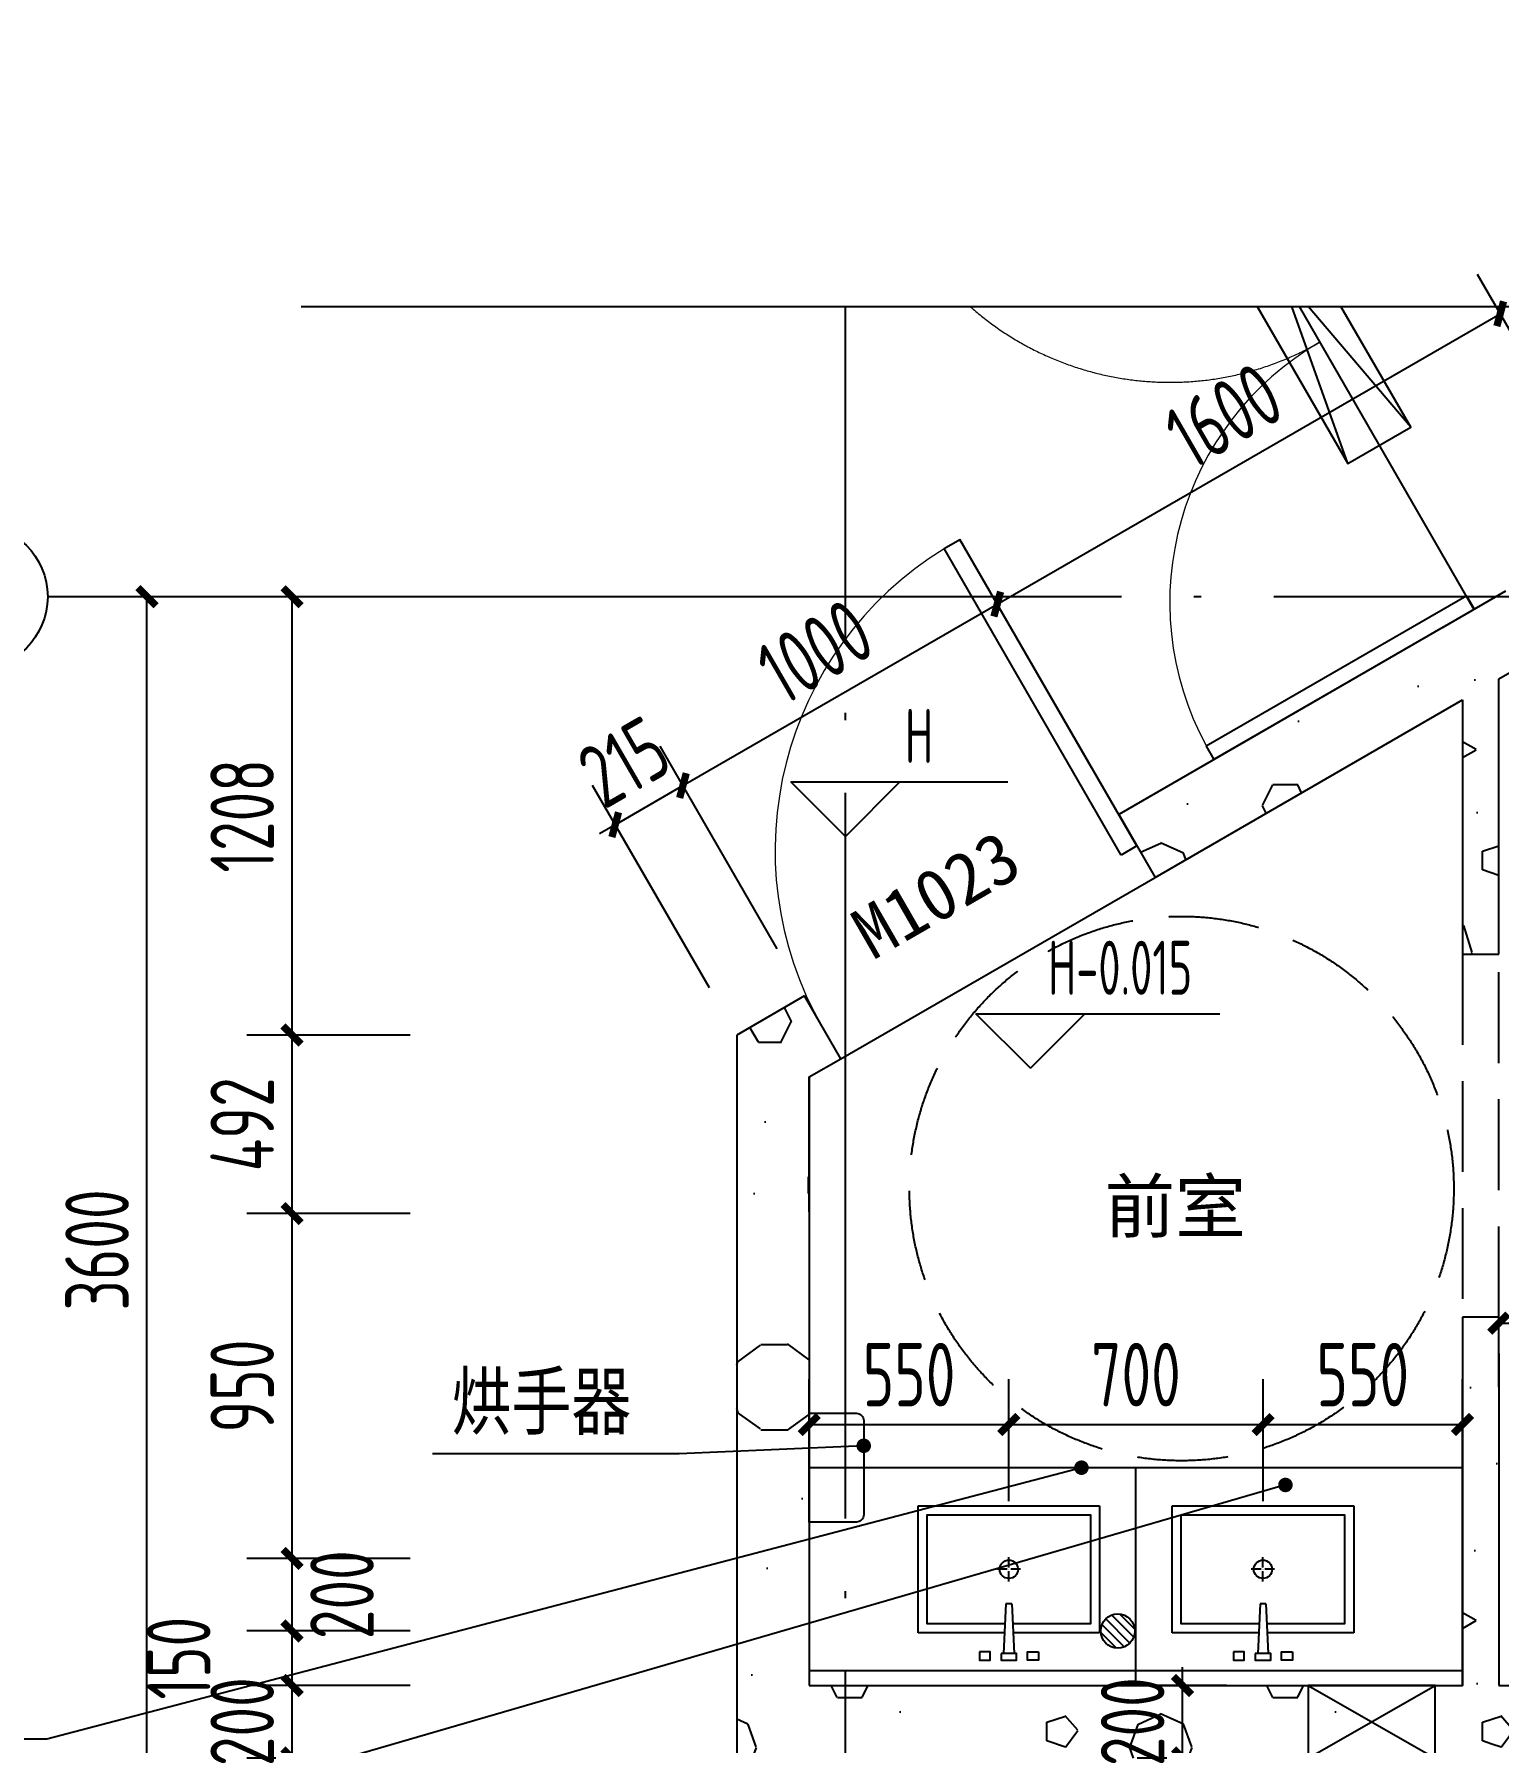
# Model space of a CAD drawing. Extents: x 116425 to 211028, y 11881 to 56060.
# Drawn here: x 190841 to 194876, y 38563 to 43271 of the extents above; entities that cross this region are included whole.
import ezdxf
from ezdxf.xclip import XClip

# ---------------------------------------------------------------- set-up
doc = ezdxf.new("R2010")
doc.units = 0
doc.header["$LTSCALE"] = 1000
doc.header["$MEASUREMENT"] = 0
doc.header["$XCLIPFRAME"] = 0
for name, pattern in [('DASH', [0.35, 0.25, -0.1]), ('X-104 13#平面$0$DASH', [0.35, 0.25, -0.1]), ('X-104 13#平面$0$DOTE', [2.42, 2, -0.2, 0.02, -0.2])]:
    doc.linetypes.add(name, pattern=pattern)
for name, color, linetype in [('01-标注_尺寸', 124, 'Continuous'), ('01-标注_标高', 200, 'Continuous'), ('01-标注_符号', 200, 'Continuous'), ('01-标注_轴线坐标', 132, 'Continuous'), ('02-TEXT_标注', 130, 'Continuous'), ('02-TEXT_门窗', 151, 'Continuous'), ('13#楼幕墙$0$A-C_玻璃幕墙', 140, 'Continuous'), ('13#楼幕墙$0$A-TECH_结构', 21, 'Continuous'), ('13#楼幕墙$0$D-铝板', 181, 'Continuous'), ('X-104 13#平面$0$A-C_窗', 140, 'Continuous'), ('X-104 13#平面$0$A-C_门', 150, 'Continuous'), ('X-104 13#平面$0$A-E_电梯', 171, 'Continuous'), ('X-104 13#平面$0$A-I_卫-洁具', 241, 'Continuous'), ('X-104 13#平面$0$A-I_卫-隔断', 214, 'Continuous'), ('X-104 13#平面$0$A-TECH_暖通', 6, 'Continuous'), ('X-104 13#平面$0$A-TECH_水', 3, 'Continuous'), ('X-104 13#平面$0$A-TECH_结构', 21, 'Continuous'), ('X-104 13#平面$0$A_AXIS-轴线', 36, 'X-104 13#平面$0$DOTE'), ('X-104 13#平面$0$DOOR_FIRE', 220, 'Continuous'), ('X-104 13#平面$0$M-道路 边线', 151, 'Continuous'), ('X-104 13#平面$1$05-填充_天正', 26, 'Continuous'), ('X-104 13#平面$1$A_STR-砌块墙', 121, 'Continuous')]:
    doc.layers.add(name, color=color, linetype=linetype)
doc.layers.add('X-104 13#平面$0$000套内', color=226, linetype='Continuous', lineweight=30, plot=False)
doc.styles.add('_TCH_DIM', font='ros1.shx', dxfattribs={"bigfont": 'jd.shx'})
doc.styles.add('_TCH_DIM_T3', font='ROS1', dxfattribs={"width": 0.8, "bigfont": 'JD'})
doc.styles.add('_TCH_WINDOW', font='STXIHEI_0.TTF')
doc.styles.get("Standard").update_dxf_attribs({"font": 'STXIHEI_0.TTF'})
doc.dimstyles.new('_TCH_ARCH&&50', dxfattribs={"dimtxt": 175, "dimasz": 50, "dimexe": 125, "dimexo": 150, "dimgap": 50, "dimtad": 1, "dimdec": 0, "dimzin": 0, "dimdsep": 46, "dimtxsty": '_TCH_DIM_T3', "dimblk": 'ARCHTICK', "dimcen": 0.09, "dimclrt": 7, "dimazin": 2, "dimtfac": 1, "dimtdec": 0, "dimtix": 1, "dimtmove": 2, "dimatfit": 3, "dimfxl": 0, "dimtolj": 1, "dimtzin": 0, "dimarcsym": 0})
pattern_1 = [(0, (354, -366), (600, 1200), [0, -1200]), (0, (-348, -528), (600, 1200), [0, -1200]), (0, (42, -540), (600, 1200), [0, -1200]), (0, (468, -186), (600, 1200), [0, -1200]), (0, (-30, -600), (600, 1200), [0, -1200]), (0, (588, 570), (600, 1200), [0, -1200]), (0, (222, 474), (600, 1200), [0, -1200]), (0, (414, 324), (600, 1200), [0, -1200]), (0, (-564, 300), (600, 1200), [0, -1200]), (0, (24, 246), (600, 1200), [0, -1200]), (0, (-204, -60), (600, 1200), [0, -1200]), (0, (-192, -510), (600, 1200), [0, -1200]), (0, (258, -558), (600, 1200), [0, -1200]), (0, (588, -30), (600, 1200), [0, -1200]), (0, (-534, -216), (600, 1200), [0, -1200]), (0, (-432, -12), (600, 1200), [0, -1200]), (0, (36, -96), (600, 1200), [0, -1200]), (0, (-132, -270), (600, 1200), [0, -1200]), (0, (-228, 126), (600, 1200), [0, -1200]), (0, (-78, 576), (600, 1200), [0, -1200]), (0, (-486, -468), (600, 1200), [0, -1200]), (0, (174, 330), (600, 1200), [0, -1200]), (0, (-384, 348), (600, 1200), [0, -1200]), (0, (-480, 504), (600, 1200), [0, -1200]), (130.601294, (514.286, 194.286), (-2999.999967, 3600.000016), [52.683, -22074.222]), (18.43495, (428.57, 217.14), (3000, 1200), [54.21, -7535.256]), (90, (428.6, 165.7), (600, 1200), [51.429, -2348.571]), (161.56505, (480, 148.57), (-3000, 1199.9999), [54.21, -7535.256]), (53.1301, (480, 148.57), (600, 1200), [57.143, -5942.857]), (135, (525.7, -462.86), (-600, 1200), [48.487, -3345.625]), (45, (457.14, -462.86), (600, 1200), [48.487, -3345.625]), (135, (491.43, -497.14), (-600, 1200), [48.487, -3345.625]), (45, (491.43, -497.14), (600, 1200), [48.487, -3345.625]), (116.565, (-51.4, 342.9), (-0.0001, 2400), [63.888, -1277.753]), (180, (-80, 400), (-600, 1200), [68.571, -1131.428]), (63.435, (-177.1, 342.9), (5e-06, 2400), [63.888, -1277.753]), (116.565, (-148.6, 285.7), (-0.0001, 2400), [63.888, -1277.753]), (0, (-148.6, 285.7), (600, 1200), [68.571, -1131.428]), (63.435, (-80, 285.7), (5e-06, 2400), [63.888, -1277.753]), (107.10273, (400, -62.857), (-1799.999931, 6000.00001), [77.723, -32565.805]), (143.97263, (377.14, 11.43), (-11399.999855, 8399.99999), [77.723, -16244.04]), (180, (314.3, 57.1), (-600, 1200), [74.286, -1125.714]), (36.02737, (177.14, 11.43), (11399.999916, 8399.99991), [77.723, -16244.04]), (71.56505, (154.29, -57.14), (1800, 6000), [72.28, -7517.186]), (107.10273, (177.143, -131.43), (-1799.999931, 6000.00001), [77.723, -32565.805]), (143.97263, (240, -177.14), (-11399.999855, 8399.99999), [77.723, -16244.04]), (0, (240, -177.1), (600, 1200), [74.286, -1125.714]), (36.02737, (314.29, -177.14), (11399.999916, 8399.99991), [77.723, -16244.04]), (71.56505, (377.14, -131.43), (1800, 6000), [72.28, -7517.186]), (150.25512, (411.43, 497.14), (-1800, 1199.99999), [46.07, -9628.639]), (90, (371.4, 474.3), (600, 1200), [45.714, -2354.285]), (29.74488, (371.43, 474.29), (1800, 1200), [46.07, -9628.639]), (116.565, (131.4, -354.3), (-0.0001, 2400), [63.888, -1277.753]), (168.69007, (102.86, -297.14), (-5400, 1199.99997), [58.275, -12179.371]), (41.185925, (0, -325.714), (14999.99991, 13199.999885), [60.744, -25451.604]), (90, (0, -382.86), (600, 1200), [57.143, -2342.857]), (138.814074, (45.714, -422.857), (-14999.999733, 13200.000084), [60.744, -25451.604]), (16.699244, (45.714, -422.857), (19799.99985, 5999.999937), [59.659, -24997.075]), (60.945396, (102.86, -405.714), (600, 1199.99999), [58.832, -24650.679]), (109.983106, (-371.43, 148.57), (-3000.00001, 8399.999978), [66.884, -28024.395]), (155.556045, (-394.286, 211.43), (-7800.00003, 3599.999925), [69.046, -28930.263]), (24.443955, (-520, 211.43), (7800.000004, 3599.999983), [69.046, -28930.263]), (70.016893, (-542.857, 148.57), (3000.00001, 8399.99998), [66.884, -28024.395]), (109.983106, (-520, 85.714), (-3000.00001, 8399.999978), [66.884, -28024.395]), (160.01689, (-457.14, 62.86), (-3000, 1199.99995), [66.884, -13978.755]), (19.98311, (-457.14, 62.86), (2999.99998, 1200), [66.884, -13978.755]), (70.016893, (-394.286, 85.714), (3000.00001, 8399.99998), [66.884, -28024.395]), (122.00538, (74.29, 40), (-600.00008, 1199.99994), [53.908, -11266.868]), (18.43495, (-5.71, 68.57), (3000, 1200), [54.21, -7535.256]), (90, (-5.7, 17.14), (600, 1200), [51.429, -2348.571]), (161.56505, (45.71, 0), (-3000, 1199.9999), [54.21, -7535.256]), (54.46232, (45.714, 0), (4199.999994, 5999.99999), [49.156, -20596.423]), (116.565, (-274.3, -251.4), (-0.0001, 2400), [63.888, -1277.753]), (180, (-302.9, -194.3), (-600, 1200), [62.857, -1137.143]), (59.03624, (-400, -251.43), (600, 1199.99999), [66.64, -13927.644]), (120.96376, (-365.71, -308.57), (-600.00008, 1199.99994), [66.64, -13927.644]), (0, (-365.7, -308.6), (600, 1200), [62.857, -1137.143]), (63.435, (-302.9, -308.6), (5e-06, 2400), [63.888, -1277.753])]

# ---------------------------------------------------------------- blocks, each defined once
blk = doc.blocks.new('X-104 13#平面$0$轴网')
at = {"layer": 'X-104 13#平面$0$A_AXIS-轴线', "linetype": 'X-104 13#平面$0$DOTE'}
for p, q in [((48500, -7401), (48500, 24620.3)), ((60408.4, 18000), (-2925, 18000))]:
    blk.add_line(p, q, dxfattribs=at)
blk = doc.blocks.new('X-104 13#平面$0$jhat')
for p, q in [((-395, -250), (-395, 250)), ((-395, 250), (-45, 250)), ((-45, 250), (-45, 11.7)), ((-220, 32.3), (-220, 5)), ((-124.8, 8), (11.7, 14.4)), ((-124.8, 8), (-124.8, -8)), ((11.7, 14.4), (11.7, -14.4)), ((-225, 0), (-253.8, 0)), ((-220, -5), (-220, -32.8)), ((-186.7, 0), (-215, 0)), ((-124.8, -8), (11.7, -14.4)), ((-45, -12.4), (-45, -250)), ((-45, -250), (-395, -250))]:
    blk.add_line(p, q)
at = {"color": 8}
blk.add_lwpolyline([(-70, -11.1), (-70, -225), (-370, -225), (-370, 225), (-70, 225), (-70, 10.6)], dxfattribs=at)
for points in [[(7.2, 81.4), (30, 81.4), (30, 51.4), (7.2, 51.4)], [(11.7, -21.4), (30, -21.4), (30, 21.4), (11.7, 21.4)], [(7.2, -81.4), (30, -81.4), (30, -51.4), (7.2, -51.4)]]:
    blk.add_lwpolyline(points, close=True)
at = {"ltscale": 1000, "const_width": 0.84}
blk.add_lwpolyline([(-219.6, 0.1, 1), (-220.4, 0.1, 1)], format="xyb", close=True, dxfattribs=at)
blk.add_circle((-220, 0), 25.2)
blk = doc.blocks.new('13#楼幕墙')
at = {"layer": '13#楼幕墙$0$A-C_玻璃幕墙'}
for p, q in [((53293.2, 85645), (37800, 76700)), ((53287.9, 85584.2), (37850, 76671.1)), ((53271.9, 85401.8), (38000, 76584.5))]:
    blk.add_line(p, q, dxfattribs=at)
for points in [[(4492.6, 15500), (-900, 15500), (-900, -1700), (22100, -1700), (22100, -1100), (58400, -1100), (58400, 18959.9), (53293.2, 23245), (37800, 14300), (37800, 10200), (12500, 10200), (4492.6, 15500)], [(58350, 18936.6), (53287.9, 23184.2), (37850, 14271.1)], [(58200, 18866.6), (53271.9, 23001.8), (43347.6, 17266.1)], [(58100, 18820), (53261.3, 22880.2), (38100, 14126.8)]]:
    blk.add_lwpolyline(points, dxfattribs=at)
at = {"layer": '13#楼幕墙$0$A-TECH_结构'}
blk.add_lwpolyline([(4402.3, 77600), (-600, 77600), (-600, 60000), (21800, 60000), (21800, 61600), (58100, 61600), (58100, 81220), (53261.3, 85280.2), (38100, 76526.8), (38100, 72300), (12409.7, 72300), (4402.3, 77600)], dxfattribs=at)
at = {"layer": '13#楼幕墙$0$D-铝板'}
blk.add_lwpolyline([(37725.1, 76830), (53309.2, 85827.4), (53293.2, 85645), (37800, 76700)], close=True, dxfattribs=at)
blk = doc.blocks.new('*U226')
blk.add_lwpolyline([(200, 0), (200, 1100), (0, 1100), (0, 0), (200, 0), (0, 1100), (0, 0), (200, 1100)])
blk = doc.blocks.new('*U228')
blk.add_lwpolyline([(200, 0), (200, 350), (0, 350), (0, 0), (200, 0), (0, 350), (0, 0), (200, 350)])
blk = doc.blocks.new('X-104 13#平面$0$A$C0BB3323F')
at = {"layer": 'Defpoints'}
blk.add_lwpolyline([(59300, 600), (59300, 20660), (54205, 24935), (38700, 16000), (38700, 11900), (13400, 11900), (5392.6, 17200), (0, 17200), (0, 0), (23000, 0), (23000, 600)], close=True, dxfattribs=at)
at = {"layer": 'X-104 13#平面$0$M-道路 边线', "ltscale": 0.5}
blk.add_arc((54069.2, 17783.3), 8000, 0.02044, 119.60761, dxfattribs=at)
blk = doc.blocks.new('X-104 13#平面$0$$DorLib2D$00000002')
for p, q in [((-0.5, 0), (-0.5, 0.4875)), ((-0.475, 0.4875), (-0.5, 0.4875)), ((-0.475, 0), (-0.475, 0.4875)), ((0.475, 0), (0.475, 0.4875)), ((0.475, 0.4875), (0.5, 0.4875)), ((0.5, 0), (0.5, 0.4875)), ((-0.5, 0), (-0.475, 0)), ((0.5, 0), (0.475, 0))]:
    blk.add_line(p, q)
at = {"lineweight": 13}
for centre, start, end in [((-0.4875, 0), 0, 88.5307), ((0.4875, 0), 91.4693, 180)]:
    blk.add_arc(centre, 0.4875, start, end, dxfattribs=at)
blk = doc.blocks.new('X-104 13#平面$0$$DorLib2D$00000001')
for p, q in [((0.45, 0.975), (0.5, 0.975)), ((0.45, 0), (0.45, 0.975)), ((0.5, 0), (0.5, 0.975)), ((0.5, 0), (0.45, 0))]:
    blk.add_line(p, q)
at = {"lineweight": 13}
blk.add_arc((0.475, 0), 0.975, 91.4693, 180, dxfattribs=at)
blk = doc.blocks.new('X-104 13#平面$0$$TwtSys$00000141')
for p, q in [((-94.2, 7.7), (-10.1, 91.8)), ((-94.2, 7.7), (-10.1, 91.8)), ((-87.2, -35.1), (35.1, 87.2)), ((-87.2, -35.1), (35.1, 87.2)), ((-66.5, -66.5), (66.5, 66.5)), ((-66.5, -66.5), (66.5, 66.5)), ((-32.4, -87.1), (87.6, 32.9)), ((-32.4, -87.1), (87.6, 32.9)), ((11.4, -92.3), (92.3, -11.4)), ((11.4, -92.3), (92.3, -11.4))]:
    blk.add_line(p, q)
blk.add_circle((0, 0), 94)
blk.add_circle((0, 0), 94)
blk = doc.blocks.new('X-104 13#平面')
at = {"layer": 'X-104 13#平面$1$05-填充_天正'}
h = blk.add_hatch(dxfattribs=at)
h.set_pattern_fill('加气混凝土', color=256, scale=100, style=0)
h.set_pattern_definition(pattern_1)
h.paths.add_polyline_path([(50241.4, 80255.2), (50300, 80173.6), (50605.5, 80350), (50551.9, 80550), (50319.4, 80415.8)])
h = blk.add_hatch(dxfattribs=at)
h.set_pattern_fill('加气混凝土', color=256, scale=100, style=0)
h.set_pattern_definition(pattern_1)
h.paths.add_polyline_path([(50319.4, 80415.8), (50146.2, 80315.8), (50241.4, 80255.2)])
h = blk.add_hatch(dxfattribs=at)
h.set_pattern_fill('加气混凝土', color=256, scale=100, style=0)
h.set_pattern_definition(pattern_1)
h.paths.add_polyline_path([(50146.2, 80315.8), (49252.6, 79799.9), (49352.6, 79626.6), (50200, 80115.9), (50241.4, 80255.2)])
h = blk.add_hatch(dxfattribs=at)
h.set_pattern_fill('加气混凝土', color=256, scale=100, style=0)
h.set_pattern_definition(pattern_1)
h.paths.add_polyline_path([(50200, 80115.9), (50200, 79415), (50300, 79415), (50300, 80173.6), (50241.4, 80255.2)])
h = blk.add_hatch(dxfattribs=at)
h.set_pattern_fill('加气混凝土', color=256, scale=100, style=0)
h.set_pattern_definition(pattern_1)
h.paths.add_polyline_path([(48400, 79076.6), (48486.6, 79126.6), (48386.6, 79299.9), (48200, 79192.1)])
h = blk.add_hatch(dxfattribs=at)
h.set_pattern_fill('加气混凝土', color=256, scale=100, style=0)
h.set_pattern_definition(pattern_1)
h.paths.add_polyline_path([(48400, 79076.6), (48200, 79192.1), (48200, 77300), (48333.3, 77266.7), (48400, 77400)])
h = blk.add_hatch(dxfattribs=at)
h.set_pattern_fill('加气混凝土', color=256, scale=100, style=0)
h.set_pattern_definition(pattern_1)
h.paths.add_polyline_path([(50300, 78315), (50300, 78415), (50200, 78415), (50200, 78300), (50266.7, 78300)])
h = blk.add_hatch(dxfattribs=at)
h.set_pattern_fill('加气混凝土', color=256, scale=100, style=0)
h.set_pattern_definition(pattern_1)
h.paths.add_polyline_path([(50266.7, 78300), (50200, 78300), (50200, 77400), (50250, 77300), (50300, 77400), (50300, 78285)])
h = blk.add_hatch(dxfattribs=at)
h.set_pattern_fill('加气混凝土', color=256, scale=100, style=0)
h.set_pattern_definition(pattern_1)
h.paths.add_polyline_path([(48333.3, 77266.7), (48400, 77100), (48800, 77100), (48800, 77400), (48400, 77400)])
h = blk.add_hatch(dxfattribs=at)
h.set_pattern_fill('加气混凝土', color=256, scale=100, style=0)
h.set_pattern_definition(pattern_1)
h.paths.add_polyline_path([(48800, 77400), (48800, 77200), (49600, 77200), (49650, 77266.7), (49650, 77400)])
h = blk.add_hatch(dxfattribs=at)
h.set_pattern_fill('加气混凝土', color=256, scale=100, style=0)
h.set_pattern_definition(pattern_1)
h.paths.add_polyline_path([(49650, 77266.7), (49700, 77200), (50200, 77200), (50250, 77300), (50200, 77400), (49650, 77400)])
h = blk.add_hatch(dxfattribs=at)
h.set_pattern_fill('加气混凝土', color=256, scale=100, style=0)
h.set_pattern_definition(pattern_1)
h.paths.add_polyline_path([(50250, 77300), (50300, 77200), (53300, 77200), (53366.7, 77300), (53300, 77400), (50300, 77400)])
h = blk.add_hatch(dxfattribs=at)
h.set_pattern_fill('加气混凝土', color=256, scale=100, style=0)
h.set_pattern_definition(pattern_1)
h.paths.add_polyline_path([(48200, 77100), (48400, 77100), (48333.3, 77266.7), (48200, 77300)])
h = blk.add_hatch(dxfattribs=at)
h.set_pattern_fill('加气混凝土', color=256, scale=100, style=0)
h.set_pattern_definition(pattern_1)
h.paths.add_polyline_path([(49650, 77266.7), (49600, 77200), (49600, 76300), (49700, 76400), (49700, 77200)])
h = blk.add_hatch(dxfattribs=at)
h.set_pattern_fill('加气混凝土', color=256, scale=100, style=0)
h.set_pattern_definition(pattern_1)
h.paths.add_polyline_path([(50250, 77300), (50200, 77200), (50200, 76400), (50233.3, 76333.3), (50300, 76300), (50300, 77200)])
at = {"color": 1}
blk.add_line((48400, 77400), (50200, 77400), dxfattribs=at)
blk.add_lwpolyline([(48867.1, 82731.3), (50231.8, 80363)])
blk.add_lwpolyline([(48400, 78705.1), (48400, 79076.6)], dxfattribs=at)
at = {"layer": 'X-104 13#平面$0$000套内'}
blk.add_lwpolyline([(4100, 77750), (4100, 68700), (-750, 68700), (-750, 59850), (21950, 59850), (21950, 61450), (58250, 61450), (58250, 71300), (48400, 71300), (48400, 73450), (53400, 73450), (53400, 80500), (58250, 80500), (58250, 81290.1), (53289, 85452.6), (37950, 76613.3), (37950, 72450), (12454.9, 72450), (4447.4, 77750)], close=True, dxfattribs=at)
blk.add_lwpolyline([(7100, -1550), (21950, -1550), (21950, -950), (48400, -950), (48400, 11050), (53400, 11050), (53400, 18100), (58250, 18100), (58250, 18890), (53289.1, 23052.7), (37950, 14213.3), (37950, 10050), (12454.9, 10050), (4447.4, 15350), (4100, 15350), (4100, 6300), (7100, 6300), (7100, -1550)], dxfattribs=at)
at = {"layer": 'X-104 13#平面$0$A-C_窗', "linetype": 'DASH'}
for p, q in [((50200, 79415), (50200, 78415)), ((50300, 78415), (50300, 79415))]:
    blk.add_line(p, q, dxfattribs=at)
at = {"layer": 'X-104 13#平面$0$A-C_门'}
blk.add_line((48486.6, 79126.6), (49352.6, 79626.6), dxfattribs=at)
at = {"layer": 'X-104 13#平面$0$A-E_电梯'}
for p, q in [((57300, 18000), (53500, 18000)), ((53500, 16000), (57500, 16000))]:
    blk.add_line(p, q, dxfattribs=at)
at = {"layer": 'X-104 13#平面$0$A-I_卫-洁具', "ltscale": 0.1}
blk.add_line((49300, 77400), (49300, 78000), dxfattribs=at)
blk.add_lwpolyline([(48400, 77850), (48400, 78150), (48530, 78150, -0.414214), (48550, 78130), (48550, 77870, -0.414214), (48530, 77850)], format="xyb", close=True, dxfattribs=at)
for points in [[(48400, 77400), (50200, 77400), (50200, 78000), (48400, 78000)], [(48400, 77400), (50200, 77400), (50200, 77440), (48400, 77440)]]:
    blk.add_lwpolyline(points, close=True, dxfattribs=at)
at = {"layer": 'X-104 13#平面$0$A-I_卫-洁具', "linetype": 'X-104 13#平面$0$DASH'}
blk.add_circle((49425.9, 78769.1), 750, dxfattribs=at)
at = {"layer": 'X-104 13#平面$0$A-I_卫-隔断'}
blk.add_line((50300, 78315), (50300, 78285), dxfattribs=at)
at = {"layer": 'X-104 13#平面$1$A_STR-砌块墙'}
for p, q in [((50146.2, 80315.8), (50319.4, 80415.8)), ((50300, 80173.6), (50605.5, 80350)), ((50146.2, 80315.8), (49252.6, 79799.9)), ((50300, 79415), (50300, 80173.6)), ((49352.6, 79626.6), (50200, 80115.9)), ((50200, 80115.9), (50200, 79415)), ((49252.6, 79799.9), (49352.6, 79626.6)), ((50200, 79415), (50300, 79415)), ((48386.6, 79299.9), (48200, 79192.1)), ((48486.6, 79126.6), (48386.6, 79299.9)), ((48200, 79192.1), (48200, 77300)), ((48400, 79076.6), (48486.6, 79126.6)), ((48400, 79076.6), (48400, 77400)), ((50300, 78415), (50200, 78415)), ((50200, 78415), (50200, 78300)), ((50300, 78315), (50300, 78415)), ((50200, 78300), (50200, 77400)), ((50300, 78285), (50300, 77400)), ((48400, 77400), (48800, 77400)), ((48800, 77400), (49650, 77400)), ((49650, 77400), (50200, 77400)), ((50300, 77400), (53300, 77400)), ((48200, 77300), (48200, 77100))]:
    blk.add_line(p, q, dxfattribs=at)
for name, p in [('X-104 13#平面$0$轴网', (0, 62400)), ('X-104 13#平面$0$A$C0BB3323F', (-900, -1700)), ('X-104 13#平面$0$轴网', (0, 0))]:
    blk.add_blockref(name, p)
at = {"layer": 'X-104 13#平面$0$A-C_门', "xscale": 1000, "yscale": 1000, "zscale": 200, "rotation": 30.00000000000028}
blk.add_blockref('X-104 13#平面$0$$DorLib2D$00000001', (48869.6, 79463.2), dxfattribs=at)
at = {"layer": 'X-104 13#平面$0$A-I_卫-洁具', "ltscale": 0.1, "rotation": 270}
for p in [(48950, 77500), (49650, 77500)]:
    blk.add_blockref('X-104 13#平面$0$jhat', p, dxfattribs=at)
at = {"layer": 'X-104 13#平面$0$A-TECH_暖通'}
for name, p, rotation in [('*U226', (49884.2, 80766.9), 29.99999999999955), ('*U228', (49775, 77400), 270)]:
    blk.add_blockref(name, p, dxfattribs=dict(at, rotation=rotation))
at = {"layer": 'X-104 13#平面$0$A-TECH_水', "xscale": 0.5, "yscale": 0.5, "zscale": 0.5, "rotation": 90}
blk.add_blockref('X-104 13#平面$0$$TwtSys$00000141', (49250, 77550), dxfattribs=at)
at = {"layer": 'X-104 13#平面$0$A-TECH_结构'}
blk.add_blockref('13#楼幕墙', (0, 0), dxfattribs=at)
at = {"layer": 'X-104 13#平面$0$DOOR_FIRE', "xscale": -1700, "yscale": -1700, "zscale": 200, "rotation": 299.9999999999999}
blk.add_blockref('X-104 13#平面$0$$DorLib2D$00000002', (49807.8, 81101.9), dxfattribs=at)
blk = doc.blocks.new('_ArchTick')
at = {"color": 0, "linetype": 'ByBlock', "const_width": 0.4}
blk.add_lwpolyline([(-0.5, -0.5), (0.5, 0.5)], dxfattribs=at)
blk = doc.blocks.new('*D505')
at = {"layer": '01-标注_尺寸', "color": 0, "lineweight": -2, "transparency": 16777216}
for p, q in [((191476.5, 41721.2), (191026.5, 41721.2)), ((191151.5, 38121.2), (191151.5, 41721.2)), ((191476.5, 38121.2), (191026.5, 38121.2))]:
    blk.add_line(p, q, dxfattribs=at)
at = {"layer": 'Defpoints', "color": 0, "transparency": 16777216}
for p in [(191151.5, 41721.2), (191626.5, 41721.2), (191626.5, 38121.2)]:
    blk.add_point(p, dxfattribs=at)
at = {"layer": '01-标注_尺寸', "color": 0, "lineweight": -2, "transparency": 16777216, "xscale": 50, "yscale": 50, "zscale": 50}
for p, rotation in [((191151.5, 41721.2), 90), ((191151.5, 38121.2), 270)]:
    blk.add_blockref('_ArchTick', p, dxfattribs=dict(at, rotation=rotation))
at = {"layer": '01-标注_尺寸', "color": 7, "transparency": 16777216, "insert": (191014, 39921.2), "char_height": 175, "attachment_point": 5, "rotation": 90, "style": '_TCH_DIM_T3'}
blk.add_mtext('\\A1;3600', dxfattribs=at)
blk = doc.blocks.new('*D514')
at = {"layer": '01-标注_尺寸', "color": 0, "lineweight": -2, "transparency": 16777216}
for p, q in [((191551.5, 38721.2), (191551.5, 38771.2)), ((191876.5, 38721.2), (191426.5, 38721.2)), ((191551.5, 38521.2), (191551.5, 38721.2)), ((191876.5, 38521.2), (191426.5, 38521.2)), ((191551.5, 38521.2), (191551.5, 38471.2))]:
    blk.add_line(p, q, dxfattribs=at)
at = {"layer": 'Defpoints', "color": 0, "transparency": 16777216}
for p in [(191551.5, 38721.2), (192026.5, 38721.2), (192026.5, 38521.2)]:
    blk.add_point(p, dxfattribs=at)
at = {"layer": '01-标注_尺寸', "color": 0, "lineweight": -2, "transparency": 16777216, "xscale": 50, "yscale": 50, "zscale": 50}
for p, rotation in [((191551.5, 38721.2), 270), ((191551.5, 38521.2), 90)]:
    blk.add_blockref('_ArchTick', p, dxfattribs=dict(at, rotation=rotation))
at = {"layer": '01-标注_尺寸', "color": 7, "transparency": 16777216, "insert": (191414, 38621.2), "char_height": 175, "attachment_point": 5, "rotation": 90, "style": '_TCH_DIM_T3'}
blk.add_mtext('\\A1;200', dxfattribs=at)
blk = doc.blocks.new('*D515')
at = {"layer": '01-标注_尺寸', "color": 0, "lineweight": -2, "transparency": 16777216}
for p, q in [((191876.5, 38871.2), (191426.5, 38871.2)), ((191551.5, 38721.2), (191551.5, 38871.2)), ((191876.5, 38721.2), (191426.5, 38721.2))]:
    blk.add_line(p, q, dxfattribs=at)
at = {"layer": 'Defpoints', "color": 0, "transparency": 16777216}
for p in [(191551.5, 38871.2), (192026.5, 38871.2), (192026.5, 38721.2)]:
    blk.add_point(p, dxfattribs=at)
at = {"layer": '01-标注_尺寸', "color": 0, "lineweight": -2, "transparency": 16777216, "xscale": 50, "yscale": 50, "zscale": 50}
for p, rotation in [((191551.5, 38871.2), 90), ((191551.5, 38721.2), 270)]:
    blk.add_blockref('_ArchTick', p, dxfattribs=dict(at, rotation=rotation))
at = {"layer": '01-标注_尺寸', "color": 7, "transparency": 16777216, "insert": (191239, 38796.2), "char_height": 175, "attachment_point": 5, "rotation": 90, "style": '_TCH_DIM_T3'}
blk.add_mtext('\\A1;150', dxfattribs=at)
blk = doc.blocks.new('*D516')
at = {"layer": '01-标注_尺寸', "color": 0, "lineweight": -2, "transparency": 16777216}
for p, q in [((191876.5, 39071.2), (191426.5, 39071.2)), ((191551.5, 38871.2), (191551.5, 39071.2)), ((191876.5, 38871.2), (191426.5, 38871.2))]:
    blk.add_line(p, q, dxfattribs=at)
at = {"layer": 'Defpoints', "color": 0, "transparency": 16777216}
for p in [(191551.5, 39071.2), (192026.5, 39071.2), (192026.5, 38871.2)]:
    blk.add_point(p, dxfattribs=at)
at = {"layer": '01-标注_尺寸', "color": 0, "lineweight": -2, "transparency": 16777216, "xscale": 50, "yscale": 50, "zscale": 50}
for p, rotation in [((191551.5, 39071.2), 90), ((191551.5, 38871.2), 270)]:
    blk.add_blockref('_ArchTick', p, dxfattribs=dict(at, rotation=rotation))
at = {"layer": '01-标注_尺寸', "color": 7, "transparency": 16777216, "insert": (191689, 38971.2), "char_height": 175, "attachment_point": 5, "rotation": 90, "style": '_TCH_DIM_T3'}
blk.add_mtext('\\A1;200', dxfattribs=at)
blk = doc.blocks.new('*D517')
at = {"layer": '01-标注_尺寸', "color": 0, "lineweight": -2, "transparency": 16777216}
for p, q in [((191876.5, 40021.2), (191426.5, 40021.2)), ((191551.5, 39071.2), (191551.5, 40021.2)), ((191876.5, 39071.2), (191426.5, 39071.2))]:
    blk.add_line(p, q, dxfattribs=at)
at = {"layer": 'Defpoints', "color": 0, "transparency": 16777216}
for p in [(191551.5, 40021.2), (192026.5, 40021.2), (192026.5, 39071.2)]:
    blk.add_point(p, dxfattribs=at)
at = {"layer": '01-标注_尺寸', "color": 0, "lineweight": -2, "transparency": 16777216, "xscale": 50, "yscale": 50, "zscale": 50}
for p, rotation in [((191551.5, 40021.2), 90), ((191551.5, 39071.2), 270)]:
    blk.add_blockref('_ArchTick', p, dxfattribs=dict(at, rotation=rotation))
at = {"layer": '01-标注_尺寸', "color": 7, "transparency": 16777216, "insert": (191414, 39546.2), "char_height": 175, "attachment_point": 5, "rotation": 90, "style": '_TCH_DIM_T3'}
blk.add_mtext('\\A1;950', dxfattribs=at)
blk = doc.blocks.new('*D518')
at = {"layer": '01-标注_尺寸', "color": 0, "lineweight": -2, "transparency": 16777216}
for p, q in [((191876.5, 40513.4), (191426.5, 40513.4)), ((191551.5, 40021.2), (191551.5, 40513.4)), ((191876.5, 40021.2), (191426.5, 40021.2))]:
    blk.add_line(p, q, dxfattribs=at)
at = {"layer": 'Defpoints', "color": 0, "transparency": 16777216}
for p in [(191551.5, 40513.4), (192026.5, 40513.4), (192026.5, 40021.2)]:
    blk.add_point(p, dxfattribs=at)
at = {"layer": '01-标注_尺寸', "color": 0, "lineweight": -2, "transparency": 16777216, "xscale": 50, "yscale": 50, "zscale": 50}
for p, rotation in [((191551.5, 40513.4), 90), ((191551.5, 40021.2), 270)]:
    blk.add_blockref('_ArchTick', p, dxfattribs=dict(at, rotation=rotation))
at = {"layer": '01-标注_尺寸', "color": 7, "transparency": 16777216, "insert": (191414, 40267.3), "char_height": 175, "attachment_point": 5, "rotation": 90, "style": '_TCH_DIM_T3'}
blk.add_mtext('\\A1;492', dxfattribs=at)
blk = doc.blocks.new('*D519')
at = {"layer": '01-标注_尺寸', "color": 0, "lineweight": -2, "transparency": 16777216}
for p, q in [((191876.5, 41721.2), (191426.5, 41721.2)), ((191551.5, 40513.4), (191551.5, 41721.2)), ((191876.5, 40513.4), (191426.5, 40513.4))]:
    blk.add_line(p, q, dxfattribs=at)
at = {"layer": 'Defpoints', "color": 0, "transparency": 16777216}
for p in [(191551.5, 41721.2), (192026.5, 41721.2), (192026.5, 40513.4)]:
    blk.add_point(p, dxfattribs=at)
at = {"layer": '01-标注_尺寸', "color": 0, "lineweight": -2, "transparency": 16777216, "xscale": 50, "yscale": 50, "zscale": 50}
for p, rotation in [((191551.5, 41721.2), 90), ((191551.5, 40513.4), 270)]:
    blk.add_blockref('_ArchTick', p, dxfattribs=dict(at, rotation=rotation))
at = {"layer": '01-标注_尺寸', "color": 7, "transparency": 16777216, "insert": (191414, 41117.3), "char_height": 175, "attachment_point": 5, "rotation": 90, "style": '_TCH_DIM_T3'}
blk.add_mtext('\\A1;1208', dxfattribs=at)
blk = doc.blocks.new('*D528')
at = {"layer": '01-标注_尺寸', "color": 0, "lineweight": -2, "transparency": 16777216}
for p, q in [((194226.7, 39229.1), (194226.7, 39565.1)), ((194776.5, 39229.1), (194776.5, 39565.1)), ((194226.7, 39440.1), (194776.5, 39440.1))]:
    blk.add_line(p, q, dxfattribs=at)
at = {"layer": 'Defpoints', "color": 0, "transparency": 16777216}
for p in [(194776.5, 39440.1), (194226.7, 39079.1), (194776.5, 39079.1)]:
    blk.add_point(p, dxfattribs=at)
at = {"layer": '01-标注_尺寸', "color": 0, "lineweight": -2, "transparency": 16777216, "xscale": 50, "yscale": 50, "zscale": 50, "rotation": 180}
blk.add_blockref('_ArchTick', (194226.7, 39440.1), dxfattribs=at)
at = {"layer": '01-标注_尺寸', "color": 0, "lineweight": -2, "transparency": 16777216, "xscale": 50, "yscale": 50, "zscale": 50}
blk.add_blockref('_ArchTick', (194776.5, 39440.1), dxfattribs=at)
at = {"layer": '01-标注_尺寸', "color": 7, "transparency": 16777216, "insert": (194501.6, 39577.6), "char_height": 175, "attachment_point": 5, "style": '_TCH_DIM_T3'}
blk.add_mtext('\\A1;550', dxfattribs=at)
blk = doc.blocks.new('*D529')
at = {"layer": '01-标注_尺寸', "color": 0, "lineweight": -2, "transparency": 16777216}
for p, q in [((193526.5, 39229.1), (193526.5, 39565.1)), ((194226.7, 39229.1), (194226.7, 39565.1)), ((193526.5, 39440.1), (194226.7, 39440.1))]:
    blk.add_line(p, q, dxfattribs=at)
at = {"layer": 'Defpoints', "color": 0, "transparency": 16777216}
for p in [(194226.7, 39440.1), (193526.5, 39079.1), (194226.7, 39079.1)]:
    blk.add_point(p, dxfattribs=at)
at = {"layer": '01-标注_尺寸', "color": 0, "lineweight": -2, "transparency": 16777216, "xscale": 50, "yscale": 50, "zscale": 50, "rotation": 180}
blk.add_blockref('_ArchTick', (193526.5, 39440.1), dxfattribs=at)
at = {"layer": '01-标注_尺寸', "color": 0, "lineweight": -2, "transparency": 16777216, "xscale": 50, "yscale": 50, "zscale": 50}
blk.add_blockref('_ArchTick', (194226.7, 39440.1), dxfattribs=at)
at = {"layer": '01-标注_尺寸', "color": 7, "transparency": 16777216, "insert": (193876.6, 39577.6), "char_height": 175, "attachment_point": 5, "style": '_TCH_DIM_T3'}
blk.add_mtext('\\A1;700', dxfattribs=at)
blk = doc.blocks.new('*D530')
at = {"layer": '01-标注_尺寸', "color": 0, "lineweight": -2, "transparency": 16777216}
for p, q in [((192976.5, 39229.1), (192976.5, 39565.1)), ((193526.5, 39229.1), (193526.5, 39565.1)), ((192976.5, 39440.1), (193526.5, 39440.1))]:
    blk.add_line(p, q, dxfattribs=at)
at = {"layer": 'Defpoints', "color": 0, "transparency": 16777216}
for p in [(193526.5, 39440.1), (192976.5, 39079.1), (193526.5, 39079.1)]:
    blk.add_point(p, dxfattribs=at)
at = {"layer": '01-标注_尺寸', "color": 0, "lineweight": -2, "transparency": 16777216, "xscale": 50, "yscale": 50, "zscale": 50, "rotation": 180}
blk.add_blockref('_ArchTick', (192976.5, 39440.1), dxfattribs=at)
at = {"layer": '01-标注_尺寸', "color": 0, "lineweight": -2, "transparency": 16777216, "xscale": 50, "yscale": 50, "zscale": 50}
blk.add_blockref('_ArchTick', (193526.5, 39440.1), dxfattribs=at)
at = {"layer": '01-标注_尺寸', "color": 7, "transparency": 16777216, "insert": (193251.5, 39577.6), "char_height": 175, "attachment_point": 5, "style": '_TCH_DIM_T3'}
blk.add_mtext('\\A1;550', dxfattribs=at)
blk = doc.blocks.new('*D788')
at = {"layer": '01-标注_尺寸', "color": 0, "lineweight": -2, "transparency": 16777216}
for p, q in [((192888.1, 40751), (192565.9, 41309)), ((192701.5, 40643.2), (192379.3, 41201.3)), ((192441.8, 41093), (192628.4, 41200.8)), ((192628.4, 41200.8), (192671.7, 41225.8)), ((192441.8, 41093), (192398.5, 41068))]:
    blk.add_line(p, q, dxfattribs=at)
at = {"layer": 'Defpoints', "color": 0, "transparency": 16777216}
for p in [(192628.4, 41200.8), (192963.1, 40621.1), (192776.5, 40513.3)]:
    blk.add_point(p, dxfattribs=at)
at = {"layer": '01-标注_尺寸', "color": 0, "lineweight": -2, "transparency": 16777216, "xscale": 50, "yscale": 50, "zscale": 50}
for p, rotation in [((192628.4, 41200.8), 210.0000000000009), ((192441.8, 41093), 30.00000000000093)]:
    blk.add_blockref('_ArchTick', p, dxfattribs=dict(at, rotation=rotation))
at = {"layer": '01-标注_尺寸', "color": 7, "transparency": 16777216, "insert": (192466.3, 41266), "char_height": 175, "attachment_point": 5, "rotation": 30, "style": '_TCH_DIM_T3'}
blk.add_mtext('\\A1;215', dxfattribs=at)
blk = doc.blocks.new('*D789')
at = {"layer": '01-标注_尺寸', "color": 0, "lineweight": -2, "transparency": 16777216}
for p, q in [((193754.1, 41251), (193431.9, 41809)), ((192628.4, 41200.8), (193494.4, 41700.8)), ((192888.1, 40751), (192565.9, 41309))]:
    blk.add_line(p, q, dxfattribs=at)
at = {"layer": 'Defpoints', "color": 0, "transparency": 16777216}
for p in [(193494.4, 41700.8), (193829.1, 41121.1), (192963.1, 40621.1)]:
    blk.add_point(p, dxfattribs=at)
at = {"layer": '01-标注_尺寸', "color": 0, "lineweight": -2, "transparency": 16777216, "xscale": 50, "yscale": 50, "zscale": 50}
for p, rotation in [((193494.4, 41700.8), 30.0000000000016), ((192628.4, 41200.8), 210.0000000000016)]:
    blk.add_blockref('_ArchTick', p, dxfattribs=dict(at, rotation=rotation))
at = {"layer": '01-标注_尺寸', "color": 7, "transparency": 16777216, "insert": (192992.6, 41569.8), "char_height": 175, "attachment_point": 5, "rotation": 30, "style": '_TCH_DIM_T3'}
blk.add_mtext('\\A1;1000', dxfattribs=at)
blk = doc.blocks.new('*D790')
at = {"layer": '01-标注_尺寸', "color": 0, "lineweight": -2, "transparency": 16777216}
for p, q in [((195140, 42051.1), (194817.8, 42609.2)), ((193494.4, 41700.8), (194880.3, 42500.9)), ((193754.1, 41251), (193431.9, 41809))]:
    blk.add_line(p, q, dxfattribs=at)
at = {"layer": 'Defpoints', "color": 0, "transparency": 16777216}
for p in [(194880.3, 42500.9), (195215, 41921.2), (193829.1, 41121.1)]:
    blk.add_point(p, dxfattribs=at)
at = {"layer": '01-标注_尺寸', "color": 0, "lineweight": -2, "transparency": 16777216, "xscale": 50, "yscale": 50, "zscale": 50}
for p, rotation in [((194880.3, 42500.9), 30.00000000000177), ((193494.4, 41700.8), 210.0000000000018)]:
    blk.add_blockref('_ArchTick', p, dxfattribs=dict(at, rotation=rotation))
at = {"layer": '01-标注_尺寸', "color": 7, "transparency": 16777216, "insert": (194118.6, 42219.9), "char_height": 175, "attachment_point": 5, "rotation": 30, "style": '_TCH_DIM_T3'}
blk.add_mtext('\\A1;1600', dxfattribs=at)
blk = doc.blocks.new('*D834')
at = {"layer": '01-标注_尺寸', "color": 0, "lineweight": -2, "transparency": 16777216}
for p, q in [((194005, 38721.2), (194005, 38771.2)), ((194126.5, 38721.2), (193880, 38721.2)), ((194005, 38521.2), (194005, 38721.2)), ((194126.5, 38521.2), (193880, 38521.2)), ((194005, 38521.2), (194005, 38471.2))]:
    blk.add_line(p, q, dxfattribs=at)
at = {"layer": 'Defpoints', "color": 0, "transparency": 16777216}
for p in [(194005, 38721.2), (194276.5, 38721.2), (194276.5, 38521.2)]:
    blk.add_point(p, dxfattribs=at)
at = {"layer": '01-标注_尺寸', "color": 0, "lineweight": -2, "transparency": 16777216, "xscale": 50, "yscale": 50, "zscale": 50}
for p, rotation in [((194005, 38721.2), 270), ((194005, 38521.2), 90)]:
    blk.add_blockref('_ArchTick', p, dxfattribs=dict(at, rotation=rotation))
at = {"layer": '01-标注_尺寸', "color": 7, "transparency": 16777216, "insert": (193867.5, 38621.2), "char_height": 175, "attachment_point": 5, "rotation": 90, "style": '_TCH_DIM_T3'}
blk.add_mtext('\\A1;200', dxfattribs=at)
blk = doc.blocks.new('*D894')
at = {"layer": '01-标注_尺寸', "color": 0, "lineweight": -2, "transparency": 16777216}
for p, q in [((194876.5, 39542.9), (194876.5, 39844.1)), ((195476.5, 39542.9), (195476.5, 39844.1)), ((194876.5, 39719.1), (195476.5, 39719.1))]:
    blk.add_line(p, q, dxfattribs=at)
at = {"layer": 'Defpoints', "color": 0, "transparency": 16777216}
for p in [(195476.5, 39719.1), (194876.5, 39392.9), (195476.5, 39392.9)]:
    blk.add_point(p, dxfattribs=at)
at = {"layer": '01-标注_尺寸', "color": 0, "lineweight": -2, "transparency": 16777216, "xscale": 50, "yscale": 50, "zscale": 50, "rotation": 180}
blk.add_blockref('_ArchTick', (194876.5, 39719.1), dxfattribs=at)
at = {"layer": '01-标注_尺寸', "color": 0, "lineweight": -2, "transparency": 16777216, "xscale": 50, "yscale": 50, "zscale": 50}
blk.add_blockref('_ArchTick', (195476.5, 39719.1), dxfattribs=at)
at = {"layer": '01-标注_尺寸', "color": 7, "transparency": 16777216, "insert": (195176.5, 39856.6), "char_height": 175, "attachment_point": 5, "style": '_TCH_DIM_T3'}
blk.add_mtext('\\A1;600', dxfattribs=at)
blk = doc.blocks.new('*D904')
at = {"layer": '01-标注_尺寸', "color": 0, "lineweight": -2, "transparency": 16777216}
for p, q in [((195026.5, 41671.2), (195442.7, 41671.2)), ((195317.7, 40736.2), (195317.7, 41671.2)), ((195026.5, 40736.2), (195442.7, 40736.2))]:
    blk.add_line(p, q, dxfattribs=at)
at = {"layer": 'Defpoints', "color": 0, "transparency": 16777216}
for p in [(194876.5, 41671.2), (195317.7, 41671.2), (194876.5, 40736.2)]:
    blk.add_point(p, dxfattribs=at)
at = {"layer": '01-标注_尺寸', "color": 0, "lineweight": -2, "transparency": 16777216, "xscale": 50, "yscale": 50, "zscale": 50}
for p, rotation in [((195317.7, 41671.2), 90), ((195317.7, 40736.2), 270)]:
    blk.add_blockref('_ArchTick', p, dxfattribs=dict(at, rotation=rotation))
at = {"layer": '01-标注_尺寸', "color": 7, "transparency": 16777216, "insert": (195180.2, 41203.7), "char_height": 175, "attachment_point": 5, "rotation": 90, "style": '_TCH_DIM_T3'}
blk.add_mtext('\\A1;935', dxfattribs=at)
blk = doc.blocks.new('*D905')
at = {"layer": '01-标注_尺寸', "color": 0, "lineweight": -2, "transparency": 16777216}
for p, q in [((195026.5, 40736.2), (195442.7, 40736.2)), ((195317.7, 39736.2), (195317.7, 40736.2)), ((195026.5, 39736.2), (195442.7, 39736.2))]:
    blk.add_line(p, q, dxfattribs=at)
at = {"layer": 'Defpoints', "color": 0, "transparency": 16777216}
for p in [(194876.5, 40736.2), (195317.7, 40736.2), (194876.5, 39736.2)]:
    blk.add_point(p, dxfattribs=at)
at = {"layer": '01-标注_尺寸', "color": 0, "lineweight": -2, "transparency": 16777216, "xscale": 50, "yscale": 50, "zscale": 50}
for p, rotation in [((195317.7, 40736.2), 90), ((195317.7, 39736.2), 270)]:
    blk.add_blockref('_ArchTick', p, dxfattribs=dict(at, rotation=rotation))
at = {"layer": '01-标注_尺寸', "color": 7, "transparency": 16777216, "insert": (195180.2, 40236.2), "char_height": 175, "attachment_point": 5, "rotation": 90, "style": '_TCH_DIM_T3'}
blk.add_mtext('\\A1;1000', dxfattribs=at)

msp = doc.modelspace()

# ---------------------------------------------------------------- linework, layer by layer
at = {"layer": '01-标注_标高'}
for p, q in [((193076.1, 41060.8), (192926.1, 41210.8)), ((192926.1, 41210.8), (193523.8, 41210.8)), ((193076.1, 41060.8), (193226.1, 41210.8)), ((193585.7, 40421.9), (193435.7, 40571.9)), ((193435.7, 40571.9), (194108.1, 40571.9)), ((193585.7, 40421.9), (193735.7, 40571.9))]:
    msp.add_line(p, q, dxfattribs=at)
at = {"layer": '01-标注_符号'}
for p, q in [((193126.5, 39381.5), (192618, 39359)), ((193726.5, 39321.2), (190875.5, 38572.8)), ((192618, 39359), (191938.5, 39359)), ((194288.5, 39273.6), (190915.4, 38293.9)), ((190875.5, 38572.8), (189215.7, 38572.8))]:
    msp.add_line(p, q, dxfattribs=at)
msp.add_lwpolyline([(191576.5, 42521.2), (195070.2, 42521.2), (195108.4, 42626.2), (195145.5, 42416.2), (195182.7, 42521.2), (198676.5, 42521.2)], dxfattribs=at)
at = {"layer": '01-标注_符号', "const_width": 20}
for points in [[(193136.5, 39381.9, 1), (193116.5, 39381.1, 1)], [(193736.1, 39323.7, 1), (193716.8, 39318.7, 1)], [(194298.1, 39276.4, 1), (194278.9, 39270.8, 1)]]:
    msp.add_lwpolyline(points, format="xyb", close=True, dxfattribs=at)
at = {"layer": '01-标注_轴线坐标'}
msp.add_line((191828, 41721.2), (190878, 41721.2), dxfattribs=at)
msp.add_circle((190678, 41721.2), 200, dxfattribs=at)

# ---------------------------------------------------------------- block references
ref = msp.add_blockref('X-104 13#平面', (135059.8, 23721.2))
XClip(ref).set_block_clipping_path([(47300.0000000066, 8199.9999999998), (54100.0000000072, 18799.9999999998)])
ref = msp.add_blockref('X-104 13#平面', (144576.5, -38678.8))
XClip(ref).set_block_clipping_path([(47300.0000000066, 70599.9999999998), (54100.0000000072, 81199.9999999998)])

# ---------------------------------------------------------------- texts
at = {"layer": '02-TEXT_标注', "style": '_TCH_DIM', "width": 0.705882}
for s, height, p in [('H', 148.8, (193240.2, 41263.3)), ('H-0.015', 148.75, (193634.6, 40624.4))]:
    msp.add_text(s, height=height, dxfattribs=at).set_placement(p)
at = {"layer": '02-TEXT_标注'}
msp.add_text('前室', height=142.71, dxfattribs=at).set_placement((193790, 39970.1))
at = {"layer": '02-TEXT_标注', "style": '_TCH_DIM'}
msp.add_text('烘手器', height=173.64, dxfattribs=at).set_placement((191991, 39411.5))
at = {"layer": '02-TEXT_门窗', "style": '_TCH_WINDOW'}
msp.add_text('M1023', height=142.71, rotation=29.9534, dxfattribs=at).set_placement((193150.8, 40717.7))

# ---------------------------------------------------------------- dimensions: what is measured, and where the dimension line sits
at = {"layer": '01-标注_尺寸'}
for p1, p2, distance, picture, middle in [((193829.1, 41121.1), (195215, 41921.2), 669.4, '*D790', (194118.6, 42219.9)), ((192963.1, 40621.1), (193829.1, 41121.1), 669.4, '*D789', (192992.6, 41569.8)), ((191626.5, 38121.2), (191626.5, 41721.2), 475, '*D505', (191014, 39921.2)), ((192026.5, 40513.4), (192026.5, 41721.2), 475, '*D519', (191414, 41117.3)), ((194876.5, 40736.2), (194876.5, 41671.2), -441.3, '*D904', (195180.2, 41203.7)), ((192776.4653, 40513.3214), (192963.0678, 40621.0564), 669.383, '*D788', (192466.325, 41265.9701)), ((194876.5, 39736.2), (194876.5, 40736.2), -441.3, '*D905', (195180.2, 40236.2)), ((192026.5, 40021.2), (192026.5, 40513.4), 475, '*D518', (191414, 40267.3)), ((192026.5, 39071.2), (192026.5, 40021.2), 475, '*D517', (191414, 39546.2)), ((194876.5, 39392.9), (195476.5, 39392.9), 326.2, '*D894', (195176.5, 39856.6)), ((192976.5, 39079.1), (193526.5, 39079.1), 361, '*D530', (193251.5, 39577.6)), ((193526.5, 39079.1), (194226.7, 39079.1), 361, '*D529', (193876.6, 39577.6)), ((194226.7, 39079.1), (194776.5, 39079.1), 361, '*D528', (194501.6, 39577.6)), ((192026.5, 38521.2), (192026.5, 38721.2), 475, '*D514', (191414, 38621.2)), ((194276.5, 38521.2), (194276.5, 38721.2), 271.4, '*D834', (193867.5, 38621.2))]:
    dim = msp.add_aligned_dim(p1=p1, p2=p2, distance=distance, dimstyle='_TCH_ARCH&&50', dxfattribs=at)
    dim.commit()
    dim.dimension.update_dxf_attribs({"geometry": picture, "text_midpoint": middle})
for base, p1, p2, picture, middle in [((191551.5, 39071.2), (192026.5, 38871.2), (192026.5, 39071.2), '*D516', (191689, 38971.2)), ((191551.5, 38871.2), (192026.5, 38721.2), (192026.5, 38871.2), '*D515', (191239, 38796.2))]:
    dim = msp.add_linear_dim(base=base, p1=p1, p2=p2, angle=90, dimstyle='_TCH_ARCH&&50', dxfattribs=at)
    dim.commit()
    dim.dimension.update_dxf_attribs({"geometry": picture, "text_midpoint": middle, "dimtype": 161})

doc.saveas('drawing.dxf')
